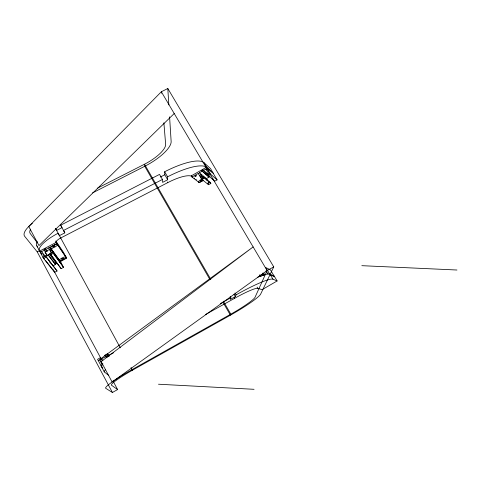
<?xml version="1.0" encoding="UTF-8"?>
<svg xmlns="http://www.w3.org/2000/svg" width="481" height="481" viewBox="0 0 481 481"><rect width="100%" height="100%" fill="white"/><g stroke="black" fill="none" stroke-linecap="round" stroke-linejoin="round"><path stroke-width="0.72" d="M230.152 296.555L230.844 297.751L230.243 299.429L235.389 296.561L236.045 294.853A47.342 5.586 -30.2 0 1 272.955 279.196L277.122 280.964L262.133 289.658L257.81 288.359A29.563 3.487 -30.2 0 0 234.746 298.232L205.345 314.628M273.743 266.883L260.654 294.095A32.798 3.65 -30.2 0 1 230.417 315.175L132.455 370.196A25.565 2.633 -29.4 0 0 111.436 385.179L117.592 389.55L112.416 392.484L105.808 388.359A31.962 3.289 -29.3 0 1 132.107 369.582L230.82 314.165A26.233 2.916 -30.2 0 0 255.05 297.246L267.129 270.575L273.743 266.883L167.809 88.516L161.333 91.757L28.758 226.509L38.973 245.563L174.212 113.522M100.517 358.952L253.138 246.933L101.166 361.586L112.115 382.016L267.129 270.575L161.333 91.757L161.454 93.236M201.725 180.483C203.872 178.836 199.717 181.722 201.641 180.531M201.311 180.104C199.05 181.559 204.124 178.691 201.383 180.062M201.894 179.082L203.535 178.078L203.788 178.349L202.194 179.323L199.88 175.661M261.88 274.873L262.909 274.26L263.414 274.97L263.077 275.174L263.534 275.366M262.067 274.97L263.059 274.374M263.414 274.97L261.333 274.435M48.491 255.279L55.099 263.949L56.265 263.269L56.572 263.835L49.321 254.04M263.564 275.379L264.724 274.705L264.045 273.557L262.86 273.034M199.429 172.751L202.128 171.2L209.055 177.104L206.463 178.595L199.429 172.751L202.297 177.453M52.91 265.927L55.399 264.508L55.099 263.949M202.128 171.2L201.792 170.635L202.994 169.967L203.325 170.527L205.928 169.065L208.616 173.611L207.431 174.284L208.105 175.421L214.815 181.175L217.099 179.87L213.209 173.304L206.445 167.256L191.294 175.848L191.961 176.99L198.232 173.431L198.695 173.803M202.11 177.303L203.295 176.629L210.191 182.335L210.84 183.435L208.55 184.734L201.587 179.124L198.232 173.431M201.587 179.124L203.968 177.772L210.84 183.435M208.105 175.421L210.48 174.068L217.099 179.87M54.299 263.66L56.211 262.488M191.961 176.99L199.284 182.678L203.505 180.279M44.318 258.964L42.917 257.215L45.521 255.85L57.059 270.989L54.714 272.324L43.579 258.441L36.833 245.851A24.675 7.101 -27.1 0 1 37.38 241.672M62.873 266.197L52.621 252.11L50.03 253.475L50.691 254.702L61.135 268.669L63.486 267.334L60.426 261.664L49.994 247.228L53.283 253.337L63.486 267.334M59.704 262.061L66.594 258.159L63.36 252.182L55.838 240.969M101.046 365.77L102.369 365.025L99.591 359.848L101.756 361.79M102.892 360.305L100.21 357.828L97.577 359.295L104.335 371.915L108.796 375.511M106.475 357.569L104.786 355.279L107.413 353.818L109.355 355.868M98.268 360.588L100.908 359.115L102.501 360.582M105.477 356.571L108.105 355.104L109.067 356.114M220.358 303.589L230.844 297.751M45.803 251.936L44.108 249.531L45.412 248.851L47.096 251.256M44.438 250.144L40.296 252.315L41.661 254.034M66.594 258.159L56.806 243.657L45.743 249.459L45.412 248.851M50.517 254.076L47.216 255.808L44.998 251.822L50.944 248.701L51.184 249.032M45.905 251.803L47.228 251.106M46.97 255.489L51.599 253.06L49.982 249.988M43.579 258.441L46.176 257.076L57.059 270.989M50.691 254.702L53.283 253.337M32.353 223.274A30.76 9.355 -26.9 0 0 24.699 236.357L37.211 251.846L39.755 250.511M39.64 251.088L56.151 242.442M55.604 228.583L56.614 230.417L61.977 227.657L60.684 225.186L159.524 174.399L162.446 179.461L63.552 230.453L64.809 232.864L59.446 235.636L58.129 233.249A24.711 6.944 -27.2 0 0 39.604 251.022L40.554 252.242M204.004 162.692L206.836 167.478L213.293 173.256L210.552 168.639L204.004 162.692A45.923 12.963 -29.7 0 0 164.658 171.759L167.586 176.81L167.689 179.75L162.608 182.371L162.446 179.461M192.268 176.611A28.71 7.906 -29.7 0 0 167.791 182.612L60.738 237.975A6.175 1.732 -27.2 0 0 56.109 242.37L65.981 257.028M160.347 177.038L164.791 174.747L164.658 171.759M92.568 192.881L144.733 166.288A31.499 10.341 -29.5 0 0 171.14 141.45L169.589 116.847M97.649 188.077L144.492 164.225A25.192 8.267 -29.5 0 0 165.644 144.276L163.883 122.823M100.709 359.271L106.073 356.565M108.087 355.549L113.45 352.85M361.832 265.68L456.95 270.015M158.489 384.217L254.058 389.309M262.343 273.677L264.724 274.705M257.612 277.272A47.282 5.916 -30.2 0 1 269.955 274.122L274.224 276.076L277.122 280.964M265.891 271.007L266.775 271.422M191.294 175.848L192.713 176.96M194.114 178.054L194.577 178.415M195.953 179.485L196.404 179.84M206.451 179.437L207.383 180.772M101.738 367.063L102.886 368.025M102.453 367.31L101.389 366.414A25.445 3.253 -29.1 0 1 102.856 363.786M201.792 170.635L209.055 177.104M207.431 174.284L208.297 175.03M208.73 175.403L210.017 176.509M212.115 178.313L213.348 179.377M202.994 169.967L208.213 174.477M203.325 170.527L208.111 174.657M205.928 169.065L206.806 169.841M104.786 355.279L105.79 356.295M203.439 177.766L203.186 177.489L203.535 178.078M45.713 260.708L54.1 271.188M36.833 245.851L37.728 246.987M45.647 256.794L41.6 251.629L44.222 256.529M49.693 261.959L50.595 263.101M37.38 242.791L30.219 233.495A24.597 7.48 -26.9 0 1 30.676 229.166M44.998 251.822L47.216 255.808M44.108 249.531L45.863 251.834M48.082 254.918L55.399 264.508M50.03 253.475L61.135 268.669M49.651 249.38L49.892 249.711M49.97 247.24L60.498 261.76M269.955 274.122L272.955 279.196M206.445 167.256L210.48 174.068M266.36 271.26L268.133 274.254M206.463 178.595L207.57 180.477M262.909 274.26L263.257 274.861M207.828 183.514L208.55 184.734M203.295 176.629L203.968 177.772M202.669 177.465L201.034 174.958L202.369 177.218M259.993 274.765L261.045 276.551M260.131 275.27L260.834 276.467M259.722 275.108L260.425 276.304M198.641 181.577L199.284 182.678M257.07 287.091L257.81 288.359M235.005 293.061L236.045 294.853M164.791 174.747L167.689 179.75M234.019 294.204L235.389 296.561M167.43 181.992L167.791 182.612M234.367 297.577L234.746 298.232M210.804 279.401L144.492 164.225L144.733 166.288L209.836 279.419M223.346 301.178L230.82 314.165L230.417 315.175L222.931 302.176M132.107 369.582L132.455 370.196L131.03 367.556M60.684 225.186L64.809 232.864M55.519 228.445L120.298 347.793M55.76 241.727L56.806 243.657M61.652 264.376L59.584 260.642L61.442 264.087M50.944 248.701L53.157 252.687M107.413 353.818L108.802 356.397M48.695 247.913L51.323 252.796M106.788 355.838L107.479 357.13M53.403 269.889L101.611 359.758M112.975 380.94L117.592 389.55M45.521 255.85L46.176 257.076M100.21 357.828L100.908 359.115M37.211 251.846L112.416 392.484M259.457 275.192L259.782 276.641M167.809 88.516L168.837 104.918M203.367 180.147A3.475 0.926 -30.5 0 1 198.611 182.155A3.475 0.926 -30.5 0 1 201.677 179.142M104.335 371.915A25.481 3.072 -29.2 0 1 105.441 369.751M167.586 176.81A45.984 12.668 -29.7 0 1 206.836 167.478M61.73 259.115L63.57 258.225L61.73 259.115M194.955 176.341C197.024 176.533 196.885 174.218 194.973 176.299M208.784 182.527L207.287 183.441L207.576 183.67L209.025 182.786L208.784 182.527M274.525 276.767L270.063 274.753L265.807 267.568L270.43 269.859L274.525 276.767M52.501 248.082A3.842 1.064 -27.1 0 0 57.449 244.637A3.842 1.064 -27.1 0 0 52.05 246.248A3.842 1.064 -27.1 0 0 52.501 248.082M53.583 246.831A1.106 0.307 -27.1 0 0 54.996 245.839A1.106 0.307 -27.1 0 0 53.439 246.308A1.106 0.307 -27.1 0 0 53.583 246.831M61.219 260.311A3.595 0.932 -27.3 0 0 65.867 257.107A3.595 0.932 -27.3 0 0 60.853 258.682A3.595 0.932 -27.3 0 0 61.219 260.311"/></g></svg>
